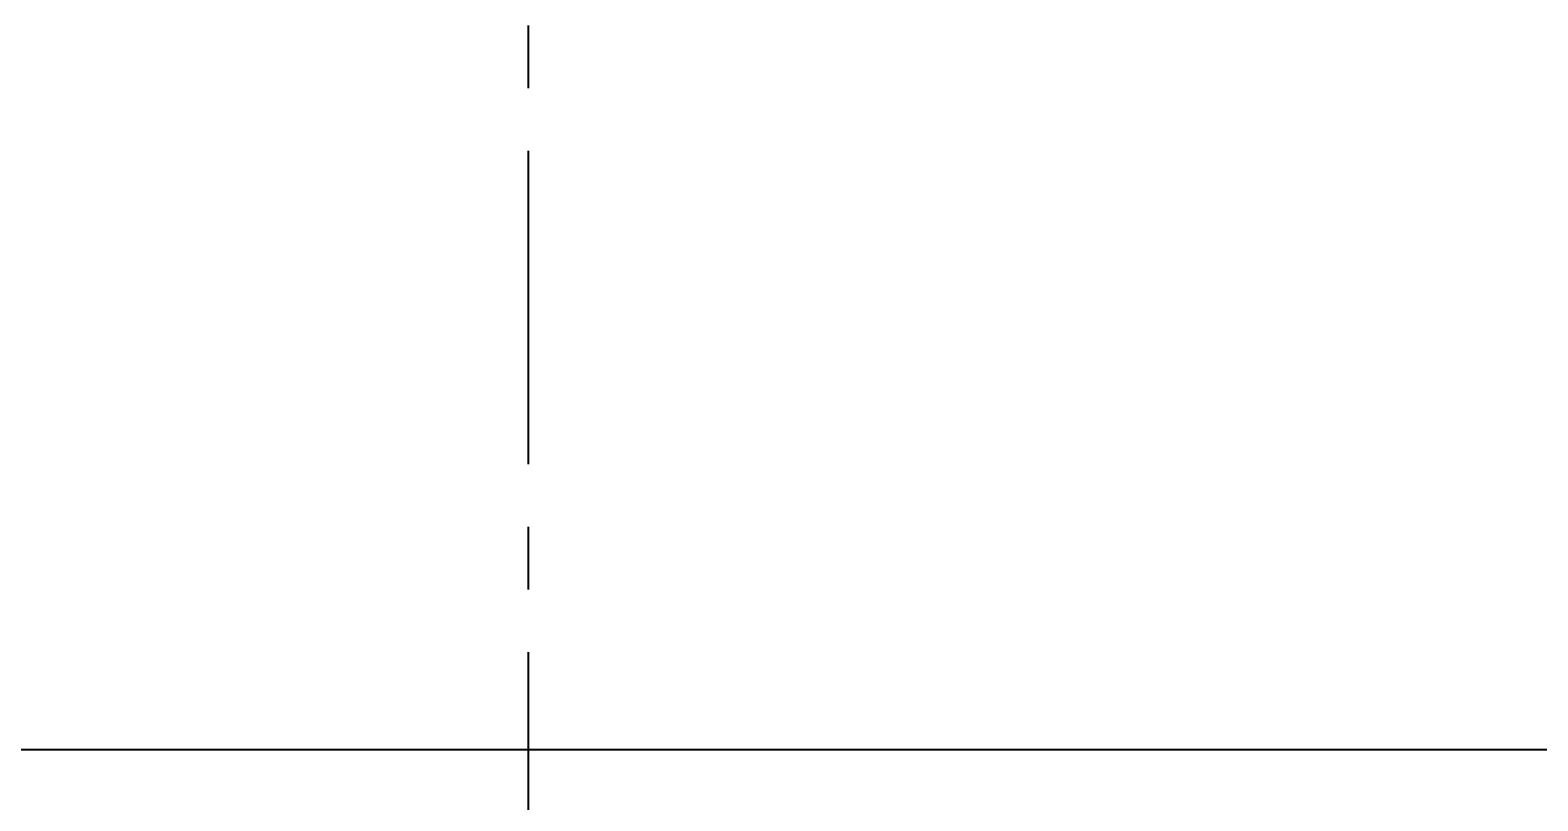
# Model space of a CAD drawing. Header units: millimetres. Extents: x 5 to 3846, y 5 to 2747.
# Drawn here: x 1414.7 to 1595.2, y 1547.7 to 1639.9 of the extents above; entities that cross this region are included whole.
import ezdxf

# ---------------------------------------------------------------- set-up
doc = ezdxf.new("R2010")
doc.units = ezdxf.units.MM
doc.linetypes.add('CENTER', pattern=[2, 1.25, -0.25, 0.25, -0.25])
doc.layers.get('0').update_dxf_attribs({"color": 255})
doc.dimstyles.new('ISO-25', dxfattribs={"dimtxt": 2.5, "dimasz": 2.5, "dimexe": 1.25, "dimexo": 0.625, "dimtad": 1, "dimdsep": 46, "dimtxsty": 'Standard', "dimcen": 2.5, "dimadec": 0, "dimazin": 0, "dimtfac": 1, "dimtmove": 0, "dimatfit": 3, "dimfxl": 1, "dimarcsym": 0})

# ---------------------------------------------------------------- blocks, each defined once
blk = doc.blocks.new('*D179')
at = {"color": 3, "lineweight": -2, "transparency": 16777216}
for p, q in [((1653.45, 1553.81), (1752.01, 1553.81)), ((1743.88, 820.45), (1743.88, 1537.56)), ((1421.77, 804.2), (1752.01, 804.2))]:
    blk.add_line(p, q, dxfattribs=at)
at = {"color": 3, "transparency": 16777216}
for points in [[(1741.17, 1537.56), (1746.59, 1537.56), (1743.88, 1553.81)], [(1741.17, 820.45), (1746.59, 820.45), (1743.88, 804.2)]]:
    blk.add_solid(points, dxfattribs=at)
at = {"layer": 'DEFPOINTS', "color": 0, "transparency": 16777216}
for p in [(1649.39, 1553.81), (1743.88, 1553.81), (1417.71, 804.2)]:
    blk.add_point(p, dxfattribs=at)
at = {"color": 3, "transparency": 16777216, "insert": (1727.63, 1179.01), "char_height": 19.5, "attachment_point": 5, "rotation": 90}
blk.add_mtext('750', dxfattribs=at)

msp = doc.modelspace()

# ---------------------------------------------------------------- linework, layer by layer
at = {"linetype": 'CENTER', "ltscale": 30}
msp.add_line((1474.39, 1227.98), (1474.39, 1672.95), dxfattribs=at)
msp.add_line((1299.39, 1553.81), (1649.39, 1553.81))

# ---------------------------------------------------------------- dimensions: what is measured, and where the dimension line sits
dim = msp.add_linear_dim(base=(1743.88, 1553.81), p1=(1417.71, 804.2), p2=(1649.39, 1553.81), angle=90, dimstyle='ISO-25', override={"dimscale": 6.5, "dimtxt": 3, "dimgap": 1, "dimdec": 0, "dimclrd": 3, "dimclre": 3, "dimclrt": 3, "dimtdec": 0})
dim.commit()
dim.dimension.update_dxf_attribs({"geometry": '*D179', "text_midpoint": (1727.63, 1179.01)})

doc.saveas('drawing.dxf')
